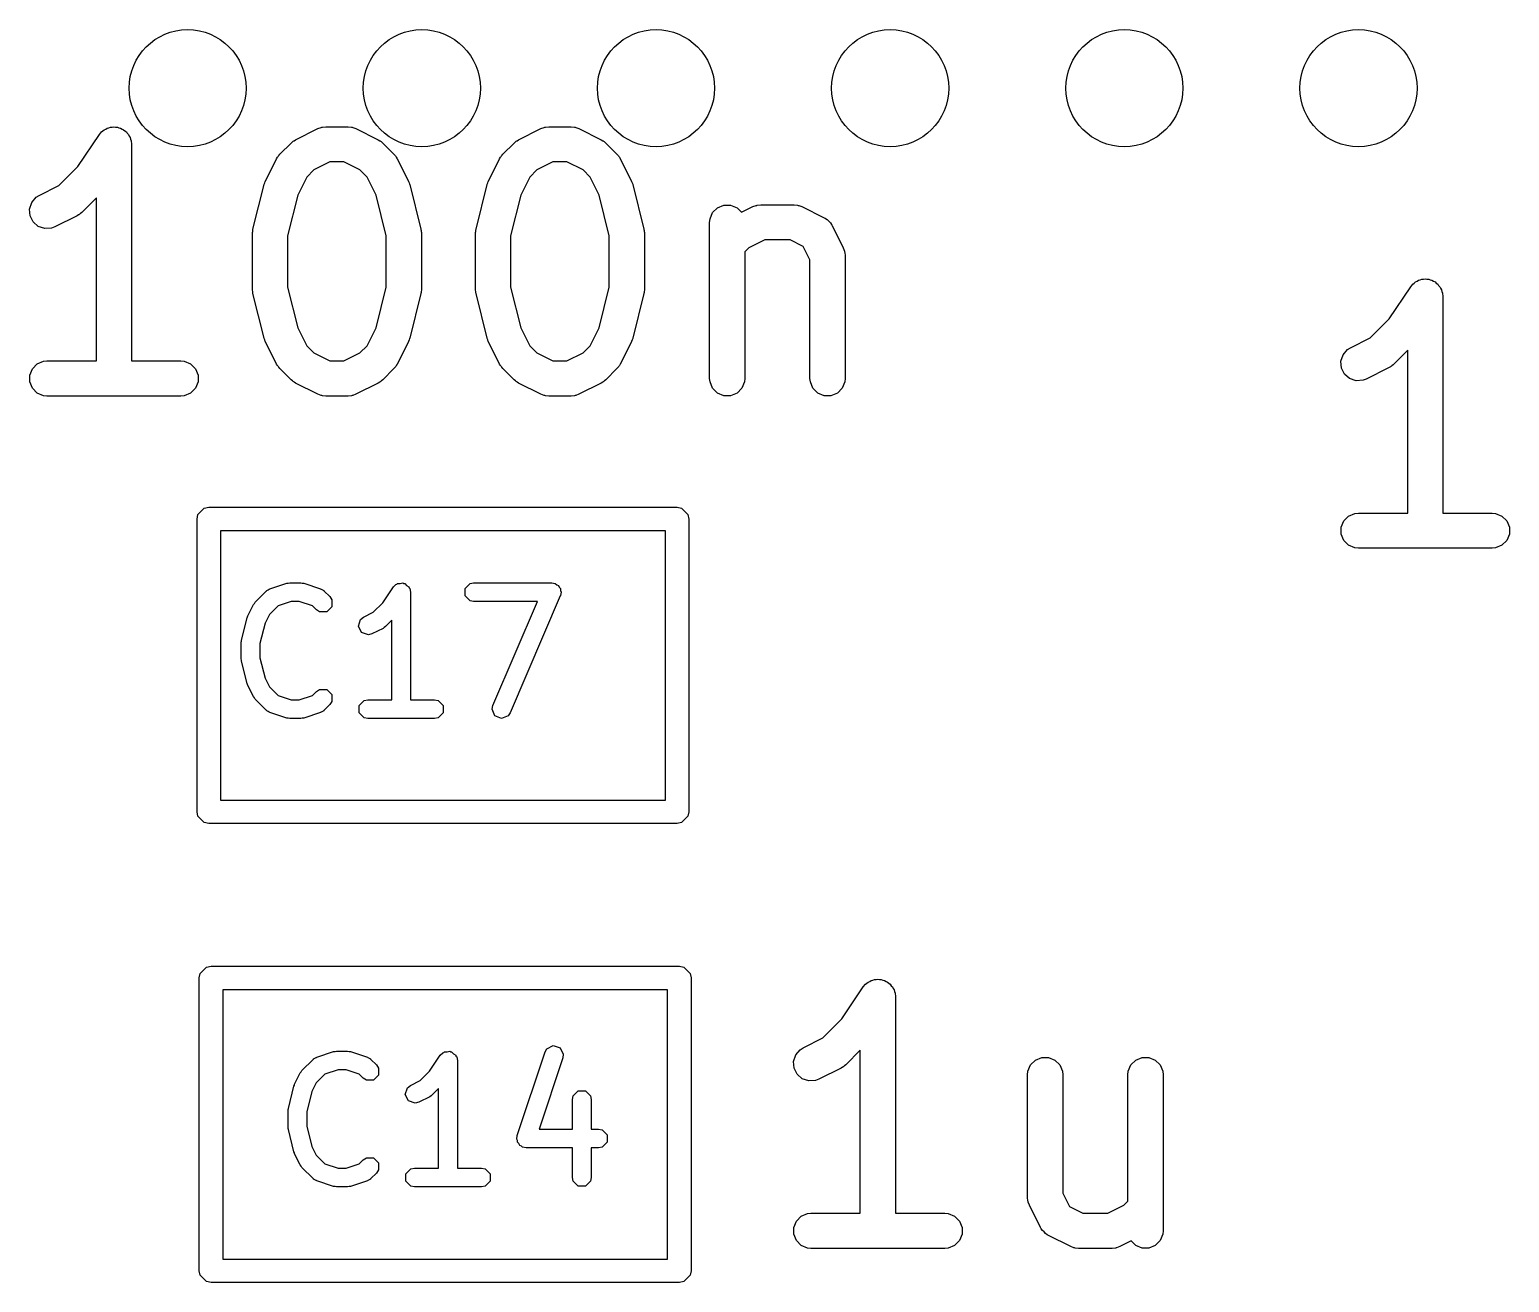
# Model space of a CAD drawing. Extents: x 0.58 to 7.69, y -5.21 to -0.56.
# Drawn here: x 3.9537 to 4.2025, y -1.6211 to -1.4104 of the extents above; entities that cross this region are included whole.
import ezdxf

# ---------------------------------------------------------------- set-up
doc = ezdxf.new("R2010")
doc.units = 0
doc.header["$MEASUREMENT"] = 0
doc.layers.add('BLACK', color=7, linetype='CONTINUOUS')

msp = doc.modelspace()

# ---------------------------------------------------------------- linework, layer by layer
at = {"layer": 'BLACK', "linetype": 'CONTINUOUS'}
for p, q in [((3.96188, -1.43346), (3.96547, -1.42808)), ((3.96547, -1.42807), (3.96583, -1.42763)), ((3.96547, -1.42808), (3.96547, -1.42807)), ((3.96547, -1.42808), (3.96547, -1.42808)), ((3.96547, -1.42808), (3.96547, -1.42808)), ((3.96583, -1.42763), (3.96608, -1.42747)), ((3.96608, -1.42747), (3.96628, -1.42726)), ((3.96628, -1.42726), (3.96655, -1.42715)), ((3.96655, -1.42715), (3.96679, -1.42699)), ((3.96679, -1.42699), (3.96708, -1.42693)), ((3.96708, -1.42693), (3.96735, -1.42682)), ((3.96735, -1.42682), (3.96764, -1.42682)), ((3.96764, -1.42682), (3.96792, -1.42676)), ((3.96792, -1.42676), (3.96821, -1.42682)), ((3.96821, -1.42682), (3.9685, -1.42682)), ((3.9685, -1.42682), (3.96877, -1.42693)), ((3.96877, -1.42693), (3.96905, -1.42699)), ((3.96905, -1.42699), (3.96929, -1.42715)), ((3.96929, -1.42715), (3.96956, -1.42726)), ((3.96956, -1.42726), (3.96977, -1.42747)), ((3.96977, -1.42747), (3.97001, -1.42763)), ((3.97001, -1.42763), (3.97017, -1.42787)), ((3.97017, -1.42787), (3.97038, -1.42808)), ((3.97038, -1.42808), (3.97049, -1.42834)), ((3.99847, -1.42895), (4.00222, -1.42708)), ((4.00222, -1.42708), (4.00276, -1.42687)), ((4.00276, -1.42687), (4.00287, -1.42686)), ((4.00287, -1.42686), (4.00297, -1.42682)), ((4.00297, -1.42682), (4.00354, -1.42676)), ((4.00354, -1.42676), (4.00729, -1.42676)), ((4.00729, -1.42676), (4.00787, -1.42682)), ((4.00787, -1.42682), (4.00797, -1.42686)), ((4.00797, -1.42686), (4.00807, -1.42687)), ((4.00807, -1.42687), (4.00861, -1.42708)), ((4.00861, -1.42708), (4.01236, -1.42895)), ((4.03597, -1.42895), (4.03972, -1.42708)), ((4.03972, -1.42708), (4.04026, -1.42687)), ((4.04026, -1.42687), (4.04036, -1.42686)), ((4.04036, -1.42686), (4.04046, -1.42682)), ((4.04046, -1.42682), (4.04104, -1.42676)), ((4.04104, -1.42676), (4.04479, -1.42676)), ((4.04479, -1.42676), (4.04536, -1.42682)), ((4.04536, -1.42682), (4.04546, -1.42686)), ((4.04546, -1.42686), (4.04557, -1.42687)), ((4.04557, -1.42687), (4.04611, -1.42708)), ((4.04611, -1.42708), (4.04986, -1.42895)), ((3.97049, -1.42834), (3.97065, -1.42858)), ((3.97065, -1.42858), (3.97071, -1.42887)), ((3.97071, -1.42887), (3.97082, -1.42914)), ((3.97082, -1.42914), (3.97087, -1.42971)), ((3.97087, -1.42971), (3.97088, -1.42971)), ((3.97088, -1.42971), (3.97088, -1.42972)), ((3.97088, -1.42972), (3.97088, -1.42972)), ((3.97088, -1.42972), (3.97088, -1.46613)), ((3.99583, -1.43138), (3.99771, -1.4295)), ((3.99771, -1.4295), (3.99793, -1.42932)), ((3.99793, -1.42932), (3.99798, -1.42926)), ((3.99798, -1.42926), (3.99807, -1.4292)), ((3.99807, -1.4292), (3.99815, -1.42914)), ((3.99815, -1.42914), (3.99823, -1.42911)), ((3.99823, -1.42911), (3.99847, -1.42895)), ((4.01236, -1.42895), (4.01261, -1.42911)), ((4.01261, -1.42911), (4.01268, -1.42914)), ((4.01268, -1.42914), (4.01276, -1.4292)), ((4.01276, -1.4292), (4.01285, -1.42926)), ((4.01285, -1.42926), (4.0129, -1.42932)), ((4.0129, -1.42932), (4.01313, -1.4295)), ((4.01313, -1.4295), (4.01501, -1.43138)), ((4.03333, -1.43138), (4.0352, -1.4295)), ((4.0352, -1.4295), (4.03543, -1.42932)), ((4.03543, -1.42932), (4.03548, -1.42926)), ((4.03548, -1.42926), (4.03557, -1.4292)), ((4.03557, -1.4292), (4.03565, -1.42914)), ((4.03565, -1.42914), (4.03572, -1.42911)), ((4.03572, -1.42911), (4.03597, -1.42895)), ((4.04986, -1.42895), (4.05011, -1.42911)), ((4.05011, -1.42911), (4.05018, -1.42914)), ((4.05018, -1.42914), (4.05026, -1.4292)), ((4.05026, -1.4292), (4.05035, -1.42926)), ((4.05035, -1.42926), (4.0504, -1.42932)), ((4.0504, -1.42932), (4.05063, -1.4295)), ((4.05063, -1.4295), (4.0525, -1.43138)), ((3.9934, -1.4359), (3.99528, -1.43215)), ((3.99528, -1.43215), (3.99543, -1.4319)), ((3.99543, -1.4319), (3.99546, -1.43183)), ((3.99546, -1.43183), (3.99553, -1.43175)), ((3.99553, -1.43175), (3.99559, -1.43166)), ((3.99559, -1.43166), (3.99565, -1.43161)), ((3.99565, -1.43161), (3.99583, -1.43138)), ((4.00424, -1.43267), (4.00154, -1.43402)), ((4.0066, -1.43267), (4.00424, -1.43267)), ((4.00929, -1.43402), (4.0066, -1.43267)), ((4.01501, -1.43138), (4.01519, -1.43161)), ((4.01519, -1.43161), (4.01525, -1.43166)), ((4.01525, -1.43166), (4.01531, -1.43175)), ((4.01531, -1.43175), (4.01537, -1.43183)), ((4.01537, -1.43183), (4.0154, -1.4319)), ((4.0154, -1.4319), (4.01556, -1.43215)), ((4.01556, -1.43215), (4.01743, -1.4359)), ((4.0309, -1.4359), (4.03277, -1.43215)), ((4.03277, -1.43215), (4.03293, -1.4319)), ((4.03293, -1.4319), (4.03296, -1.43183)), ((4.03296, -1.43183), (4.03303, -1.43175)), ((4.03303, -1.43175), (4.03308, -1.43166)), ((4.03308, -1.43166), (4.03314, -1.43161)), ((4.03314, -1.43161), (4.03333, -1.43138)), ((4.04174, -1.43267), (4.03904, -1.43402)), ((4.04409, -1.43267), (4.04174, -1.43267)), ((4.04679, -1.43402), (4.04409, -1.43267)), ((4.0525, -1.43138), (4.05269, -1.43161)), ((4.05269, -1.43161), (4.05275, -1.43166)), ((4.05275, -1.43166), (4.0528, -1.43175)), ((4.0528, -1.43175), (4.05287, -1.43183)), ((4.05287, -1.43183), (4.0529, -1.4319)), ((4.0529, -1.4319), (4.05305, -1.43215)), ((4.05305, -1.43215), (4.05493, -1.4359)), ((3.95867, -1.43666), (3.96188, -1.43346)), ((4.00035, -1.43522), (3.99883, -1.43825)), ((4.00154, -1.43402), (4.00035, -1.43522)), ((4.01049, -1.43522), (4.00929, -1.43402)), ((4.01201, -1.43825), (4.01049, -1.43522)), ((4.03784, -1.43522), (4.03633, -1.43825)), ((4.03904, -1.43402), (4.03784, -1.43522)), ((4.04799, -1.43522), (4.04679, -1.43402)), ((4.0495, -1.43825), (4.04799, -1.43522)), ((3.95535, -1.43832), (3.95867, -1.43666)), ((3.9913, -1.444), (3.99318, -1.4365)), ((3.99318, -1.4365), (3.99319, -1.43646)), ((3.99319, -1.43646), (3.9932, -1.43644)), ((3.9932, -1.43644), (3.99329, -1.4362)), ((3.99329, -1.4362), (3.99337, -1.43596)), ((3.99337, -1.43596), (3.99339, -1.43594)), ((3.99339, -1.43594), (3.9934, -1.4359)), ((4.01743, -1.4359), (4.01745, -1.43594)), ((4.01745, -1.43594), (4.01746, -1.43596)), ((4.01746, -1.43596), (4.01755, -1.4362)), ((4.01755, -1.4362), (4.01764, -1.43644)), ((4.01764, -1.43644), (4.01764, -1.43646)), ((4.01764, -1.43646), (4.01766, -1.4365)), ((4.01766, -1.4365), (4.01953, -1.444)), ((4.0288, -1.444), (4.03067, -1.4365)), ((4.03067, -1.4365), (4.03069, -1.43646)), ((4.03069, -1.43644), (4.03078, -1.4362)), ((4.03069, -1.43646), (4.03069, -1.43644)), ((4.03078, -1.4362), (4.03087, -1.43596)), ((4.03087, -1.43596), (4.03088, -1.43594)), ((4.03088, -1.43594), (4.0309, -1.4359)), ((4.05493, -1.4359), (4.05494, -1.43594)), ((4.05494, -1.43594), (4.05496, -1.43596)), ((4.05496, -1.43596), (4.05504, -1.4362)), ((4.05504, -1.4362), (4.05514, -1.43644)), ((4.05514, -1.43644), (4.05514, -1.43646)), ((4.05514, -1.43646), (4.05515, -1.4365)), ((4.05515, -1.4365), (4.05703, -1.444)), ((3.95374, -1.4406), (3.95411, -1.4395)), ((3.95411, -1.4395), (3.95486, -1.43863)), ((3.95486, -1.43863), (3.95535, -1.43832)), ((3.96497, -1.43872), (3.96251, -1.44118)), ((3.96497, -1.46613), (3.96497, -1.43872)), ((3.99883, -1.43825), (3.99712, -1.44508)), ((4.01371, -1.44508), (4.01201, -1.43825)), ((4.03633, -1.43825), (4.03462, -1.44508)), ((4.05121, -1.44508), (4.0495, -1.43825)), ((4.06858, -1.4412), (4.06939, -1.44039)), ((4.06939, -1.44039), (4.07046, -1.43994)), ((4.07046, -1.43994), (4.07161, -1.43994)), ((4.07161, -1.43994), (4.07268, -1.44039)), ((4.07268, -1.44039), (4.07344, -1.44115)), ((4.07344, -1.44115), (4.07534, -1.4402)), ((4.07534, -1.4402), (4.07588, -1.43999)), ((4.07588, -1.43999), (4.07599, -1.43999)), ((4.07599, -1.43999), (4.07608, -1.43994)), ((4.07608, -1.43994), (4.07666, -1.43989)), ((4.07666, -1.43989), (4.08228, -1.43989)), ((4.08228, -1.43989), (4.08286, -1.43994)), ((4.08286, -1.43994), (4.08296, -1.43999)), ((4.08296, -1.43999), (4.08306, -1.43999)), ((4.08306, -1.43999), (4.0836, -1.4402)), ((4.0836, -1.4402), (4.08735, -1.44207)), ((3.95383, -1.44175), (3.95374, -1.4406)), ((3.95434, -1.44278), (3.95383, -1.44175)), ((3.95521, -1.44353), (3.95434, -1.44278)), ((3.96174, -1.44173), (3.95799, -1.44361)), ((3.96199, -1.44158), (3.96174, -1.44173)), ((3.96206, -1.44155), (3.96199, -1.44158)), ((3.96215, -1.44148), (3.96206, -1.44155)), ((3.96223, -1.44142), (3.96215, -1.44148)), ((3.96229, -1.44136), (3.96223, -1.44142)), ((3.96251, -1.44118), (3.96229, -1.44136)), ((4.06808, -1.44284), (4.06814, -1.44226)), ((4.06808, -1.46909), (4.06808, -1.44284)), ((4.06814, -1.44226), (4.06858, -1.4412)), ((4.08735, -1.44207), (4.08745, -1.44213)), ((4.08745, -1.44213), (4.0875, -1.44215)), ((4.0875, -1.44215), (4.08755, -1.4422)), ((4.08755, -1.4422), (4.08784, -1.44238)), ((4.08784, -1.44238), (4.08809, -1.44266)), ((4.08809, -1.44266), (4.08837, -1.4429)), ((4.08837, -1.4429), (4.08855, -1.4432)), ((3.9563, -1.4439), (3.95521, -1.44353)), ((3.95745, -1.44381), (3.9563, -1.4439)), ((3.95799, -1.44361), (3.95745, -1.44381)), ((3.99122, -1.44457), (3.99125, -1.44436)), ((3.99123, -1.44461), (3.99122, -1.44457)), ((3.99122, -1.44472), (3.99123, -1.44461)), ((3.99122, -1.45409), (3.99122, -1.44472)), ((3.99125, -1.44436), (3.99127, -1.44414)), ((3.99127, -1.44414), (3.99129, -1.4441)), ((3.99129, -1.4441), (3.9913, -1.444)), ((3.99712, -1.44508), (3.99712, -1.45373)), ((4.01371, -1.45373), (4.01371, -1.44508)), ((4.01953, -1.444), (4.01955, -1.4441)), ((4.01955, -1.4441), (4.01956, -1.44414)), ((4.01956, -1.44414), (4.01958, -1.44436)), ((4.01958, -1.44436), (4.01962, -1.44457)), ((4.01962, -1.44457), (4.01961, -1.44461)), ((4.01961, -1.44461), (4.01962, -1.44472)), ((4.01962, -1.44472), (4.01962, -1.45409)), ((4.02871, -1.44472), (4.02872, -1.44461)), ((4.02871, -1.45409), (4.02871, -1.44472)), ((4.02872, -1.44457), (4.02875, -1.44436)), ((4.02872, -1.44461), (4.02872, -1.44457)), ((4.02875, -1.44436), (4.02877, -1.44414)), ((4.02877, -1.44414), (4.02879, -1.4441)), ((4.02879, -1.4441), (4.0288, -1.444)), ((4.03462, -1.44508), (4.03462, -1.45373)), ((4.05121, -1.45373), (4.05121, -1.44508)), ((4.05703, -1.444), (4.05704, -1.4441)), ((4.05704, -1.4441), (4.05706, -1.44414)), ((4.05706, -1.44414), (4.05708, -1.44436)), ((4.05708, -1.44436), (4.05711, -1.44457)), ((4.05711, -1.44457), (4.0571, -1.44461)), ((4.0571, -1.44461), (4.05711, -1.44472)), ((4.05711, -1.44472), (4.05711, -1.45409)), ((4.08855, -1.4432), (4.0886, -1.44325)), ((4.0886, -1.44325), (4.08861, -1.4433)), ((4.08861, -1.4433), (4.08867, -1.44339)), ((4.08867, -1.44339), (4.09055, -1.44714)), ((4.07466, -1.44714), (4.07399, -1.44781)), ((4.07399, -1.44781), (4.07399, -1.46909)), ((4.07736, -1.44579), (4.07466, -1.44714)), ((4.08159, -1.44579), (4.07736, -1.44579)), ((4.08383, -1.44692), (4.08159, -1.44579)), ((4.08495, -1.44916), (4.08383, -1.44692)), ((4.09055, -1.44714), (4.09076, -1.44768)), ((4.09076, -1.44768), (4.09076, -1.44779)), ((4.09076, -1.44779), (4.0908, -1.44789)), ((4.0908, -1.44789), (4.09086, -1.44846)), ((4.08495, -1.46909), (4.08495, -1.44916)), ((4.09086, -1.44846), (4.09086, -1.46909)), ((4.18655, -1.45306), (4.18675, -1.45285)), ((4.18675, -1.45285), (4.18702, -1.45274)), ((4.18702, -1.45274), (4.18726, -1.45258)), ((4.18726, -1.45258), (4.18755, -1.45252)), ((4.18755, -1.45252), (4.18782, -1.45241)), ((4.18782, -1.45241), (4.18811, -1.45241)), ((4.18811, -1.45241), (4.18839, -1.45236)), ((4.18839, -1.45236), (4.18868, -1.45241)), ((4.18868, -1.45241), (4.18897, -1.45241)), ((4.18897, -1.45241), (4.18924, -1.45252)), ((4.18924, -1.45252), (4.18952, -1.45258)), ((4.18952, -1.45258), (4.18977, -1.45274)), ((4.18977, -1.45274), (4.19004, -1.45285)), ((4.19004, -1.45285), (4.19024, -1.45306)), ((3.99123, -1.45419), (3.99122, -1.45409)), ((3.99122, -1.45423), (3.99123, -1.45419)), ((3.99125, -1.45445), (3.99122, -1.45423)), ((3.99127, -1.45467), (3.99125, -1.45445)), ((3.99129, -1.45471), (3.99127, -1.45467)), ((3.9913, -1.45481), (3.99129, -1.45471)), ((3.99318, -1.4623), (3.9913, -1.45481)), ((3.99712, -1.45373), (3.99883, -1.46056)), ((4.01201, -1.46056), (4.01371, -1.45373)), ((4.01953, -1.45481), (4.01766, -1.4623)), ((4.01955, -1.45471), (4.01953, -1.45481)), ((4.01956, -1.45467), (4.01955, -1.45471)), ((4.01958, -1.45445), (4.01956, -1.45467)), ((4.01962, -1.45423), (4.01958, -1.45445)), ((4.01962, -1.45409), (4.01961, -1.45419)), ((4.01961, -1.45419), (4.01962, -1.45423)), ((4.02872, -1.45419), (4.02871, -1.45409)), ((4.02872, -1.45423), (4.02872, -1.45419)), ((4.02875, -1.45445), (4.02872, -1.45423)), ((4.02877, -1.45467), (4.02875, -1.45445)), ((4.02879, -1.45471), (4.02877, -1.45467)), ((4.0288, -1.45481), (4.02879, -1.45471)), ((4.03067, -1.4623), (4.0288, -1.45481)), ((4.03462, -1.45373), (4.03633, -1.46056)), ((4.0495, -1.46056), (4.05121, -1.45373)), ((4.05703, -1.45481), (4.05515, -1.4623)), ((4.05704, -1.45471), (4.05703, -1.45481)), ((4.05706, -1.45467), (4.05704, -1.45471)), ((4.05708, -1.45445), (4.05706, -1.45467)), ((4.05711, -1.45423), (4.05708, -1.45445)), ((4.05711, -1.45409), (4.0571, -1.45419)), ((4.0571, -1.45419), (4.05711, -1.45423)), ((4.18235, -1.45905), (4.18594, -1.45367)), ((4.18594, -1.45367), (4.18631, -1.45322)), ((4.18594, -1.45367), (4.18594, -1.45367)), ((4.18594, -1.45367), (4.18594, -1.45367)), ((4.18594, -1.45367), (4.18594, -1.45367)), ((4.18631, -1.45322), (4.18655, -1.45306)), ((4.19024, -1.45306), (4.19048, -1.45322)), ((4.19048, -1.45322), (4.19064, -1.45346)), ((4.19064, -1.45346), (4.19085, -1.45367)), ((4.19085, -1.45367), (4.19096, -1.45393)), ((4.19096, -1.45393), (4.19112, -1.45417)), ((4.19112, -1.45417), (4.19118, -1.45446)), ((4.19118, -1.45446), (4.19129, -1.45473)), ((4.19129, -1.45473), (4.19135, -1.4553)), ((4.19135, -1.4553), (4.19135, -1.4553)), ((4.19135, -1.4553), (4.19135, -1.45531)), ((4.19135, -1.45531), (4.19135, -1.45531)), ((4.19135, -1.45531), (4.19135, -1.49173)), ((4.17915, -1.46225), (4.18235, -1.45905)), ((3.99319, -1.46235), (3.99318, -1.4623)), ((3.9932, -1.46237), (3.99319, -1.46235)), ((3.99329, -1.46261), (3.9932, -1.46237)), ((3.99337, -1.46285), (3.99329, -1.46261)), ((3.99339, -1.46287), (3.99337, -1.46285)), ((3.9934, -1.46291), (3.99339, -1.46287)), ((3.99528, -1.46666), (3.9934, -1.46291)), ((3.99883, -1.46056), (4.00035, -1.46359)), ((4.01049, -1.46359), (4.01201, -1.46056)), ((4.01743, -1.46291), (4.01556, -1.46666)), ((4.01745, -1.46287), (4.01743, -1.46291)), ((4.01746, -1.46285), (4.01745, -1.46287)), ((4.01755, -1.46261), (4.01746, -1.46285)), ((4.01764, -1.46237), (4.01755, -1.46261)), ((4.01766, -1.4623), (4.01764, -1.46235)), ((4.01764, -1.46235), (4.01764, -1.46237)), ((4.03069, -1.46235), (4.03067, -1.4623)), ((4.03069, -1.46237), (4.03069, -1.46235)), ((4.03078, -1.46261), (4.03069, -1.46237)), ((4.03087, -1.46285), (4.03078, -1.46261)), ((4.03088, -1.46287), (4.03087, -1.46285)), ((4.0309, -1.46291), (4.03088, -1.46287)), ((4.03277, -1.46666), (4.0309, -1.46291)), ((4.03633, -1.46056), (4.03784, -1.46359)), ((4.04799, -1.46359), (4.0495, -1.46056)), ((4.05493, -1.46291), (4.05305, -1.46666)), ((4.05494, -1.46287), (4.05493, -1.46291)), ((4.05496, -1.46285), (4.05494, -1.46287)), ((4.05504, -1.46261), (4.05496, -1.46285)), ((4.05514, -1.46237), (4.05504, -1.46261)), ((4.05515, -1.4623), (4.05514, -1.46235)), ((4.05514, -1.46235), (4.05514, -1.46237)), ((4.17583, -1.46392), (4.17915, -1.46225)), ((4.00035, -1.46359), (4.00154, -1.46479)), ((4.00154, -1.46479), (4.00424, -1.46613)), ((4.0066, -1.46613), (4.00929, -1.46479)), ((4.00929, -1.46479), (4.01049, -1.46359)), ((4.03784, -1.46359), (4.03904, -1.46479)), ((4.03904, -1.46479), (4.04174, -1.46613)), ((4.04409, -1.46613), (4.04679, -1.46479)), ((4.04679, -1.46479), (4.04799, -1.46359)), ((4.17422, -1.46619), (4.17458, -1.46509)), ((4.17458, -1.46509), (4.17534, -1.46422)), ((4.17534, -1.46422), (4.17583, -1.46392)), ((4.18544, -1.46431), (4.18298, -1.46677)), ((4.18544, -1.49173), (4.18544, -1.46431)), ((3.95378, -1.46851), (3.95422, -1.46745)), ((3.95422, -1.46745), (3.95503, -1.46663)), ((3.95503, -1.46663), (3.9561, -1.46619)), ((3.9561, -1.46619), (3.95667, -1.46613)), ((3.95667, -1.46613), (3.96497, -1.46613)), ((3.97088, -1.46613), (3.97917, -1.46613)), ((3.97917, -1.46613), (3.97975, -1.46619)), ((3.97975, -1.46619), (3.98081, -1.46663)), ((3.98081, -1.46663), (3.98163, -1.46745)), ((3.98163, -1.46745), (3.98207, -1.46851)), ((3.99543, -1.46691), (3.99528, -1.46666)), ((3.99546, -1.46698), (3.99543, -1.46691)), ((3.99553, -1.46706), (3.99546, -1.46698)), ((3.99559, -1.46715), (3.99553, -1.46706)), ((3.99565, -1.4672), (3.99559, -1.46715)), ((3.99583, -1.46743), (3.99565, -1.4672)), ((3.99771, -1.4693), (3.99583, -1.46743)), ((4.00424, -1.46613), (4.0066, -1.46613)), ((4.01501, -1.46743), (4.01313, -1.4693)), ((4.01519, -1.4672), (4.01501, -1.46743)), ((4.01525, -1.46715), (4.01519, -1.4672)), ((4.01531, -1.46706), (4.01525, -1.46715)), ((4.01537, -1.46698), (4.01531, -1.46706)), ((4.0154, -1.46691), (4.01537, -1.46698)), ((4.01556, -1.46666), (4.0154, -1.46691)), ((4.03293, -1.46691), (4.03277, -1.46666)), ((4.03296, -1.46698), (4.03293, -1.46691)), ((4.03303, -1.46706), (4.03296, -1.46698)), ((4.03308, -1.46715), (4.03303, -1.46706)), ((4.03314, -1.4672), (4.03308, -1.46715)), ((4.03333, -1.46743), (4.03314, -1.4672)), ((4.0352, -1.4693), (4.03333, -1.46743)), ((4.04174, -1.46613), (4.04409, -1.46613)), ((4.0525, -1.46743), (4.05063, -1.4693)), ((4.05269, -1.4672), (4.0525, -1.46743)), ((4.05275, -1.46715), (4.05269, -1.4672)), ((4.0528, -1.46706), (4.05275, -1.46715)), ((4.05287, -1.46698), (4.0528, -1.46706)), ((4.0529, -1.46691), (4.05287, -1.46698)), ((4.05305, -1.46666), (4.0529, -1.46691)), ((4.1743, -1.46734), (4.17422, -1.46619)), ((4.17481, -1.46837), (4.1743, -1.46734)), ((4.18222, -1.46732), (4.17847, -1.4692)), ((4.18246, -1.46717), (4.18222, -1.46732)), ((4.18254, -1.46714), (4.18246, -1.46717)), ((4.18262, -1.46707), (4.18254, -1.46714)), ((4.18271, -1.46701), (4.18262, -1.46707)), ((4.18276, -1.46696), (4.18271, -1.46701)), ((4.18298, -1.46677), (4.18276, -1.46696)), ((3.95378, -1.46966), (3.95378, -1.46851)), ((3.95422, -1.47073), (3.95378, -1.46966)), ((3.98207, -1.46966), (3.98163, -1.47073)), ((3.98207, -1.46851), (3.98207, -1.46966)), ((3.99793, -1.46949), (3.99771, -1.4693)), ((3.99798, -1.46955), (3.99793, -1.46949)), ((3.99807, -1.4696), (3.99798, -1.46955)), ((3.99815, -1.46967), (3.99807, -1.4696)), ((3.99823, -1.4697), (3.99815, -1.46967)), ((3.99847, -1.46985), (3.99823, -1.4697)), ((4.00222, -1.47173), (3.99847, -1.46985)), ((4.01236, -1.46985), (4.00861, -1.47173)), ((4.01261, -1.4697), (4.01236, -1.46985)), ((4.01268, -1.46967), (4.01261, -1.4697)), ((4.01276, -1.4696), (4.01268, -1.46967)), ((4.01285, -1.46955), (4.01276, -1.4696)), ((4.0129, -1.46949), (4.01285, -1.46955)), ((4.01313, -1.4693), (4.0129, -1.46949)), ((4.03543, -1.46949), (4.0352, -1.4693)), ((4.03548, -1.46955), (4.03543, -1.46949)), ((4.03557, -1.4696), (4.03548, -1.46955)), ((4.03565, -1.46967), (4.03557, -1.4696)), ((4.03572, -1.4697), (4.03565, -1.46967)), ((4.03597, -1.46985), (4.03572, -1.4697)), ((4.03972, -1.47173), (4.03597, -1.46985)), ((4.04986, -1.46985), (4.04611, -1.47173)), ((4.05011, -1.4697), (4.04986, -1.46985)), ((4.05018, -1.46967), (4.05011, -1.4697)), ((4.05026, -1.4696), (4.05018, -1.46967)), ((4.05035, -1.46955), (4.05026, -1.4696)), ((4.0504, -1.46949), (4.05035, -1.46955)), ((4.05063, -1.4693), (4.0504, -1.46949)), ((4.06814, -1.46966), (4.06808, -1.46909)), ((4.06858, -1.47073), (4.06814, -1.46966)), ((4.07393, -1.46966), (4.07349, -1.47073)), ((4.07399, -1.46909), (4.07393, -1.46966)), ((4.08501, -1.46966), (4.08495, -1.46909)), ((4.08545, -1.47073), (4.08501, -1.46966)), ((4.0908, -1.46966), (4.09036, -1.47073)), ((4.09086, -1.46909), (4.0908, -1.46966)), ((4.17568, -1.46912), (4.17481, -1.46837)), ((4.17678, -1.46949), (4.17568, -1.46912)), ((4.17793, -1.4694), (4.17678, -1.46949)), ((4.17847, -1.4692), (4.17793, -1.4694)), ((3.95503, -1.47154), (3.95422, -1.47073)), ((3.9561, -1.47198), (3.95503, -1.47154)), ((3.95667, -1.47204), (3.9561, -1.47198)), ((3.97917, -1.47204), (3.95667, -1.47204)), ((3.97975, -1.47198), (3.97917, -1.47204)), ((3.98081, -1.47154), (3.97975, -1.47198)), ((3.98163, -1.47073), (3.98081, -1.47154)), ((4.00276, -1.47194), (4.00222, -1.47173)), ((4.00287, -1.47194), (4.00276, -1.47194)), ((4.00297, -1.47198), (4.00287, -1.47194)), ((4.00354, -1.47204), (4.00297, -1.47198)), ((4.00729, -1.47204), (4.00354, -1.47204)), ((4.00787, -1.47198), (4.00729, -1.47204)), ((4.00797, -1.47194), (4.00787, -1.47198)), ((4.00807, -1.47194), (4.00797, -1.47194)), ((4.00861, -1.47173), (4.00807, -1.47194)), ((4.04026, -1.47194), (4.03972, -1.47173)), ((4.04036, -1.47194), (4.04026, -1.47194)), ((4.04046, -1.47198), (4.04036, -1.47194)), ((4.04104, -1.47204), (4.04046, -1.47198)), ((4.04479, -1.47204), (4.04104, -1.47204)), ((4.04536, -1.47198), (4.04479, -1.47204)), ((4.04546, -1.47194), (4.04536, -1.47198)), ((4.04557, -1.47194), (4.04546, -1.47194)), ((4.04611, -1.47173), (4.04557, -1.47194)), ((4.06939, -1.47154), (4.06858, -1.47073)), ((4.07046, -1.47198), (4.06939, -1.47154)), ((4.07161, -1.47198), (4.07046, -1.47198)), ((4.07268, -1.47154), (4.07161, -1.47198)), ((4.07349, -1.47073), (4.07268, -1.47154)), ((4.08627, -1.47154), (4.08545, -1.47073)), ((4.08733, -1.47198), (4.08627, -1.47154)), ((4.08848, -1.47198), (4.08733, -1.47198)), ((4.08955, -1.47154), (4.08848, -1.47198)), ((4.09036, -1.47073), (4.08955, -1.47154)), ((3.98189, -1.49272), (3.98204, -1.49196)), ((3.98189, -1.54193), (3.98189, -1.49272)), ((3.98204, -1.49196), (3.9831, -1.4909)), ((3.9831, -1.4909), (3.98386, -1.49075)), ((3.98386, -1.49075), (4.0626, -1.49075)), ((4.0626, -1.49075), (4.06335, -1.4909)), ((4.06335, -1.4909), (4.06442, -1.49196)), ((4.06442, -1.49196), (4.06457, -1.49272)), ((4.06457, -1.49272), (4.06457, -1.54193)), ((4.17469, -1.49304), (4.17551, -1.49222)), ((4.17551, -1.49222), (4.17657, -1.49178)), ((4.17657, -1.49178), (4.17715, -1.49173)), ((4.17715, -1.49173), (4.18544, -1.49173)), ((4.19135, -1.49173), (4.19964, -1.49173)), ((4.19964, -1.49173), (4.20022, -1.49178)), ((4.20022, -1.49178), (4.20128, -1.49222)), ((4.20128, -1.49222), (4.2021, -1.49304)), ((3.98583, -1.49469), (3.98583, -1.53996)), ((4.06063, -1.49469), (3.98583, -1.49469)), ((4.06063, -1.53996), (4.06063, -1.49469)), ((4.17425, -1.4941), (4.17469, -1.49304)), ((4.17425, -1.49525), (4.17425, -1.4941)), ((4.17469, -1.49632), (4.17425, -1.49525)), ((4.2021, -1.49304), (4.20254, -1.4941)), ((4.20254, -1.49525), (4.2021, -1.49632)), ((4.20254, -1.4941), (4.20254, -1.49525)), ((4.17551, -1.49713), (4.17469, -1.49632)), ((4.17657, -1.49757), (4.17551, -1.49713)), ((4.17715, -1.49763), (4.17657, -1.49757)), ((4.19964, -1.49763), (4.17715, -1.49763)), ((4.20022, -1.49757), (4.19964, -1.49763)), ((4.20128, -1.49713), (4.20022, -1.49757)), ((4.2021, -1.49632), (4.20128, -1.49713)), ((3.99167, -1.5067), (3.99354, -1.50483)), ((3.99354, -1.50483), (3.99361, -1.50479)), ((3.99361, -1.50479), (3.99363, -1.50475)), ((3.99363, -1.50475), (3.99384, -1.50463)), ((3.99384, -1.50463), (3.99405, -1.50449)), ((3.99405, -1.50449), (3.99409, -1.50449)), ((3.99409, -1.50449), (3.99416, -1.50445)), ((3.99416, -1.50445), (3.99697, -1.50351)), ((3.99697, -1.50351), (3.99722, -1.50348)), ((3.99722, -1.50348), (3.99747, -1.50343)), ((3.99747, -1.50343), (3.99934, -1.50343)), ((3.99934, -1.50343), (3.99959, -1.50348)), ((3.99959, -1.50348), (3.99984, -1.50351)), ((3.99984, -1.50351), (4.00265, -1.50445)), ((4.00265, -1.50445), (4.00272, -1.50449)), ((4.00272, -1.50449), (4.00276, -1.50449)), ((4.00276, -1.50449), (4.00297, -1.50463)), ((4.00297, -1.50463), (4.00319, -1.50475)), ((4.00319, -1.50475), (4.0032, -1.50479)), ((4.0032, -1.50479), (4.00327, -1.50483)), ((4.00327, -1.50483), (4.00421, -1.50577)), ((4.01312, -1.50681), (4.01491, -1.50413)), ((4.01491, -1.50413), (4.01534, -1.5037)), ((4.01534, -1.5037), (4.0155, -1.50367)), ((4.0155, -1.50367), (4.01561, -1.50355)), ((4.01561, -1.50355), (4.01607, -1.50355)), ((4.01607, -1.50355), (4.01652, -1.50346)), ((4.01652, -1.50346), (4.01666, -1.50355)), ((4.01666, -1.50355), (4.01682, -1.50355)), ((4.01682, -1.50355), (4.01714, -1.50388)), ((4.01714, -1.50388), (4.01753, -1.50413)), ((4.01753, -1.50413), (4.01756, -1.50429)), ((4.01756, -1.50429), (4.01767, -1.5044)), ((4.01767, -1.5044), (4.01779, -1.50501)), ((4.01779, -1.50501), (4.01779, -1.52312)), ((4.02695, -1.5044), (4.0278, -1.50355)), ((4.02695, -1.50561), (4.02695, -1.5044)), ((4.0278, -1.50355), (4.0284, -1.50343)), ((4.0284, -1.50343), (4.04153, -1.50343)), ((4.04153, -1.50343), (4.04154, -1.50343)), ((4.04154, -1.50343), (4.04155, -1.50343)), ((4.04155, -1.50343), (4.04156, -1.50344)), ((4.04156, -1.50344), (4.04213, -1.50355)), ((4.04213, -1.50355), (4.04236, -1.50378)), ((4.04236, -1.50378), (4.04265, -1.50391)), ((4.04265, -1.50391), (4.04277, -1.50419)), ((4.04277, -1.50419), (4.04298, -1.5044)), ((4.04298, -1.5044), (4.04298, -1.50473)), ((4.04298, -1.50473), (4.0431, -1.50503)), ((4.0431, -1.50503), (4.04298, -1.50559)), ((3.99044, -1.50899), (3.99137, -1.50711)), ((3.99137, -1.50711), (3.99153, -1.50691)), ((3.99153, -1.50691), (3.99167, -1.5067)), ((3.99551, -1.50732), (3.99408, -1.50875)), ((3.99772, -1.50658), (3.99551, -1.50732)), ((3.99909, -1.50658), (3.99772, -1.50658)), ((4.00131, -1.50732), (3.99909, -1.50658)), ((4.00198, -1.50799), (4.00131, -1.50732)), ((4.00455, -1.50748), (4.0037, -1.50834)), ((4.00421, -1.50577), (4.00455, -1.50628)), ((4.00455, -1.50628), (4.00455, -1.50748)), ((4.01153, -1.5084), (4.01312, -1.50681)), ((4.0278, -1.50646), (4.02695, -1.50561)), ((4.0284, -1.50658), (4.0278, -1.50646)), ((4.03914, -1.50658), (4.0284, -1.50658)), ((4.03164, -1.52407), (4.03914, -1.50658)), ((4.04297, -1.50563), (4.03454, -1.52531)), ((4.04298, -1.50561), (4.04297, -1.50563)), ((4.04298, -1.50559), (4.04298, -1.50561)), ((4.04298, -1.50561), (4.04298, -1.50561)), ((3.98938, -1.51306), (3.99032, -1.50931)), ((3.99032, -1.50931), (3.99039, -1.50915)), ((3.99039, -1.50915), (3.99044, -1.50899)), ((3.99408, -1.50875), (3.99333, -1.51024)), ((4.00249, -1.50834), (4.00198, -1.50799)), ((4.0037, -1.50834), (4.00249, -1.50834)), ((4.00902, -1.51074), (4.0094, -1.5096)), ((4.0094, -1.5096), (4.00989, -1.50922)), ((4.00989, -1.50922), (4.01153, -1.5084)), ((4.01464, -1.50975), (4.01358, -1.51081)), ((4.01464, -1.52312), (4.01464, -1.50975)), ((3.99333, -1.51024), (3.99248, -1.51364)), ((4.00956, -1.51182), (4.00902, -1.51074)), ((4.0107, -1.5122), (4.00956, -1.51182)), ((4.0113, -1.51204), (4.0107, -1.5122)), ((4.01317, -1.5111), (4.0113, -1.51204)), ((4.01337, -1.51095), (4.01317, -1.5111)), ((4.01358, -1.51081), (4.01337, -1.51095)), ((3.98933, -1.51344), (3.98937, -1.51325)), ((3.98933, -1.51625), (3.98933, -1.51344)), ((3.98937, -1.51325), (3.98938, -1.51306)), ((3.99248, -1.51364), (3.99248, -1.51606)), ((3.98937, -1.51644), (3.98933, -1.51625)), ((3.98938, -1.51664), (3.98937, -1.51644)), ((3.99032, -1.52039), (3.98938, -1.51664)), ((3.99248, -1.51606), (3.99333, -1.51945)), ((3.99333, -1.51945), (3.99408, -1.52095)), ((3.99039, -1.52054), (3.99032, -1.52039)), ((3.99044, -1.52071), (3.99039, -1.52054)), ((3.99137, -1.52258), (3.99044, -1.52071)), ((3.99153, -1.52278), (3.99137, -1.52258)), ((3.99408, -1.52095), (3.99551, -1.52238)), ((3.99551, -1.52238), (3.99772, -1.52312)), ((3.99909, -1.52312), (4.00131, -1.52238)), ((4.00131, -1.52238), (4.00198, -1.5217)), ((4.00198, -1.5217), (4.00249, -1.52136)), ((4.00249, -1.52136), (4.0037, -1.52136)), ((4.0037, -1.52136), (4.00455, -1.52221)), ((4.00455, -1.52221), (4.00455, -1.52342)), ((3.99167, -1.52299), (3.99153, -1.52278)), ((3.99354, -1.52487), (3.99167, -1.52299)), ((3.99361, -1.52491), (3.99354, -1.52487)), ((3.99363, -1.52494), (3.99361, -1.52491)), ((3.99384, -1.52507), (3.99363, -1.52494)), ((3.99405, -1.52521), (3.99384, -1.52507)), ((3.99772, -1.52312), (3.99909, -1.52312)), ((4.00297, -1.52507), (4.00276, -1.52521)), ((4.00319, -1.52494), (4.00297, -1.52507)), ((4.0032, -1.52491), (4.00319, -1.52494)), ((4.00327, -1.52487), (4.0032, -1.52491)), ((4.00421, -1.52393), (4.00327, -1.52487)), ((4.00455, -1.52342), (4.00421, -1.52393)), ((4.00914, -1.52409), (4.00999, -1.52324)), ((4.00914, -1.52529), (4.00914, -1.52409)), ((4.00999, -1.52324), (4.01059, -1.52312)), ((4.01059, -1.52312), (4.01464, -1.52312)), ((4.01779, -1.52312), (4.02184, -1.52312)), ((4.02184, -1.52312), (4.02244, -1.52324)), ((4.02244, -1.52324), (4.0233, -1.52409)), ((4.0233, -1.52409), (4.0233, -1.52529)), ((4.03151, -1.52467), (4.03164, -1.52407)), ((4.03196, -1.52579), (4.03151, -1.52467)), ((3.99409, -1.52521), (3.99405, -1.52521)), ((3.99416, -1.52525), (3.99409, -1.52521)), ((3.99697, -1.52618), (3.99416, -1.52525)), ((3.99722, -1.52622), (3.99697, -1.52618)), ((3.99747, -1.52627), (3.99722, -1.52622)), ((3.99934, -1.52627), (3.99747, -1.52627)), ((3.99959, -1.52622), (3.99934, -1.52627)), ((3.99984, -1.52618), (3.99959, -1.52622)), ((4.00265, -1.52525), (3.99984, -1.52618)), ((4.00272, -1.52521), (4.00265, -1.52525)), ((4.00276, -1.52521), (4.00272, -1.52521)), ((4.00999, -1.52615), (4.00914, -1.52529)), ((4.01059, -1.52627), (4.00999, -1.52615)), ((4.02184, -1.52627), (4.01059, -1.52627)), ((4.02244, -1.52615), (4.02184, -1.52627)), ((4.0233, -1.52529), (4.02244, -1.52615)), ((4.03307, -1.52627), (4.03196, -1.52579)), ((4.03419, -1.52582), (4.03307, -1.52627)), ((4.03454, -1.52531), (4.03419, -1.52582)), ((3.98583, -1.53996), (4.06063, -1.53996)), ((3.98204, -1.54268), (3.98189, -1.54193)), ((4.06457, -1.54193), (4.06442, -1.54268)), ((3.9831, -1.54375), (3.98204, -1.54268)), ((3.98386, -1.5439), (3.9831, -1.54375)), ((4.0626, -1.5439), (3.98386, -1.5439)), ((4.06335, -1.54375), (4.0626, -1.5439)), ((4.06442, -1.54268), (4.06335, -1.54375)), ((3.98228, -1.56988), (3.98243, -1.56913)), ((3.98228, -1.61909), (3.98228, -1.56988)), ((3.98243, -1.56913), (3.9835, -1.56806)), ((3.9835, -1.56806), (3.98425, -1.56791)), ((3.98425, -1.56791), (4.06299, -1.56791)), ((4.06299, -1.56791), (4.06375, -1.56806)), ((4.06375, -1.56806), (4.06481, -1.56913)), ((4.06481, -1.56913), (4.06496, -1.56988)), ((4.06496, -1.56988), (4.06496, -1.61909)), ((3.98622, -1.57185), (3.98622, -1.61713)), ((4.06102, -1.57185), (3.98622, -1.57185)), ((4.06102, -1.61713), (4.06102, -1.57185)), ((4.09032, -1.57677), (4.09391, -1.57139)), ((4.09391, -1.57138), (4.09427, -1.57094)), ((4.09391, -1.57139), (4.09391, -1.57138)), ((4.09391, -1.57138), (4.09391, -1.57138)), ((4.09391, -1.57138), (4.09391, -1.57138)), ((4.09427, -1.57094), (4.09452, -1.57078)), ((4.09452, -1.57078), (4.09472, -1.57057)), ((4.09472, -1.57057), (4.09499, -1.57046)), ((4.09499, -1.57046), (4.09523, -1.5703)), ((4.09523, -1.5703), (4.09552, -1.57024)), ((4.09552, -1.57024), (4.09579, -1.57013)), ((4.09579, -1.57013), (4.09608, -1.57013)), ((4.09608, -1.57013), (4.09636, -1.57007)), ((4.09636, -1.57007), (4.09665, -1.57013)), ((4.09665, -1.57013), (4.09694, -1.57013)), ((4.09694, -1.57013), (4.09721, -1.57024)), ((4.09721, -1.57024), (4.09749, -1.5703)), ((4.09749, -1.5703), (4.09773, -1.57046)), ((4.09773, -1.57046), (4.098, -1.57057)), ((4.098, -1.57057), (4.09821, -1.57077)), ((4.09821, -1.57077), (4.09845, -1.57093)), ((4.09845, -1.57093), (4.09861, -1.57118)), ((4.09861, -1.57118), (4.09882, -1.57138)), ((4.09882, -1.57138), (4.09893, -1.57165)), ((4.09893, -1.57165), (4.09909, -1.57189)), ((4.09909, -1.57189), (4.09915, -1.57218)), ((4.09915, -1.57218), (4.09926, -1.57245)), ((4.09926, -1.57245), (4.09932, -1.57302)), ((4.09932, -1.57302), (4.09932, -1.57302)), ((4.09932, -1.57302), (4.09932, -1.57302)), ((4.09932, -1.57302), (4.09932, -1.57302)), ((4.09932, -1.57302), (4.09932, -1.60944)), ((4.08711, -1.57997), (4.09032, -1.57677)), ((4.00203, -1.58319), (4.00485, -1.58225)), ((4.00485, -1.58225), (4.0051, -1.58222)), ((4.0051, -1.58222), (4.00534, -1.58217)), ((4.00534, -1.58217), (4.00722, -1.58217)), ((4.00722, -1.58217), (4.00747, -1.58222)), ((4.00747, -1.58222), (4.00772, -1.58225)), ((4.00772, -1.58225), (4.01053, -1.58319)), ((4.02337, -1.58241), (4.02349, -1.58229)), ((4.02349, -1.58229), (4.02395, -1.58229)), ((4.02395, -1.58229), (4.0244, -1.5822)), ((4.0244, -1.5822), (4.02453, -1.58229)), ((4.02453, -1.58229), (4.02469, -1.58229)), ((4.02469, -1.58229), (4.02502, -1.58262)), ((4.03572, -1.59637), (4.04041, -1.58231)), ((4.04041, -1.58231), (4.04071, -1.58178)), ((4.04071, -1.58178), (4.04179, -1.58124)), ((4.04179, -1.58124), (4.04293, -1.58162)), ((4.04293, -1.58162), (4.04347, -1.5827)), ((4.08255, -1.58281), (4.0833, -1.58194)), ((4.0833, -1.58194), (4.08379, -1.58163)), ((4.08379, -1.58163), (4.08711, -1.57997)), ((4.09341, -1.58203), (4.09095, -1.58449)), ((4.09341, -1.60944), (4.09341, -1.58203)), ((3.99954, -1.58544), (4.00142, -1.58357)), ((4.00142, -1.58357), (4.00148, -1.58353)), ((4.00148, -1.58353), (4.0015, -1.58349)), ((4.0015, -1.58349), (4.00172, -1.58337)), ((4.00172, -1.58337), (4.00193, -1.58323)), ((4.00193, -1.58323), (4.00196, -1.58323)), ((4.00196, -1.58323), (4.00203, -1.58319)), ((4.01053, -1.58319), (4.0106, -1.58323)), ((4.0106, -1.58323), (4.01063, -1.58323)), ((4.01063, -1.58323), (4.01084, -1.58337)), ((4.01084, -1.58337), (4.01106, -1.58349)), ((4.01106, -1.58349), (4.01108, -1.58353)), ((4.01108, -1.58353), (4.01114, -1.58357)), ((4.01114, -1.58357), (4.01208, -1.58451)), ((4.01208, -1.58451), (4.01242, -1.58502)), ((4.02099, -1.58555), (4.02278, -1.58287)), ((4.02278, -1.58287), (4.02321, -1.58244)), ((4.02321, -1.58244), (4.02337, -1.58241)), ((4.02502, -1.58262), (4.0254, -1.58287)), ((4.0254, -1.58287), (4.02543, -1.58303)), ((4.02543, -1.58303), (4.02555, -1.58314)), ((4.02555, -1.58314), (4.02567, -1.58375)), ((4.02567, -1.58375), (4.02567, -1.60186)), ((4.04339, -1.58331), (4.0394, -1.59529)), ((4.04347, -1.5827), (4.04339, -1.58331)), ((4.08218, -1.5839), (4.08255, -1.58281)), ((4.08227, -1.58505), (4.08218, -1.5839)), ((4.09059, -1.58479), (4.0905, -1.58485)), ((4.09067, -1.58473), (4.09059, -1.58479)), ((4.09073, -1.58467), (4.09067, -1.58473)), ((4.09095, -1.58449), (4.09073, -1.58467)), ((4.12159, -1.58557), (4.12203, -1.58451)), ((4.12203, -1.58451), (4.12284, -1.58369)), ((4.12284, -1.58369), (4.12391, -1.58325)), ((4.12391, -1.58325), (4.12506, -1.58325)), ((4.12506, -1.58325), (4.12612, -1.58369)), ((4.12612, -1.58369), (4.12694, -1.58451)), ((4.12694, -1.58451), (4.12738, -1.58557)), ((4.13846, -1.58557), (4.1389, -1.58451)), ((4.1389, -1.58451), (4.13972, -1.58369)), ((4.13972, -1.58369), (4.14078, -1.58325)), ((4.14078, -1.58325), (4.14193, -1.58325)), ((4.14193, -1.58325), (4.143, -1.58369)), ((4.143, -1.58369), (4.14381, -1.58451)), ((4.14381, -1.58451), (4.14425, -1.58557)), ((3.99831, -1.58773), (3.99925, -1.58585)), ((3.99925, -1.58585), (3.9994, -1.58565)), ((3.9994, -1.58565), (3.99954, -1.58544)), ((4.00338, -1.58606), (4.00195, -1.58749)), ((4.0056, -1.58532), (4.00338, -1.58606)), ((4.00696, -1.58532), (4.0056, -1.58532)), ((4.00918, -1.58606), (4.00696, -1.58532)), ((4.00985, -1.58673), (4.00918, -1.58606)), ((4.01036, -1.58708), (4.00985, -1.58673)), ((4.01157, -1.58708), (4.01036, -1.58708)), ((4.01242, -1.58622), (4.01157, -1.58708)), ((4.01242, -1.58502), (4.01242, -1.58622)), ((4.01776, -1.58796), (4.01941, -1.58714)), ((4.01941, -1.58714), (4.02099, -1.58555)), ((4.08278, -1.58608), (4.08227, -1.58505)), ((4.08365, -1.58684), (4.08278, -1.58608)), ((4.08475, -1.5872), (4.08365, -1.58684)), ((4.08589, -1.58712), (4.08475, -1.5872)), ((4.08643, -1.58691), (4.08589, -1.58712)), ((4.09018, -1.58504), (4.08643, -1.58691)), ((4.09043, -1.58488), (4.09018, -1.58504)), ((4.0905, -1.58485), (4.09043, -1.58488)), ((4.12153, -1.58615), (4.12159, -1.58557)), ((4.12153, -1.60677), (4.12153, -1.58615)), ((4.12738, -1.58557), (4.12744, -1.58615)), ((4.12744, -1.58615), (4.12744, -1.60607)), ((4.1384, -1.58615), (4.13846, -1.58557)), ((4.1384, -1.60742), (4.1384, -1.58615)), ((4.14425, -1.58557), (4.14431, -1.58615)), ((4.14431, -1.58615), (4.14431, -1.61239)), ((3.99725, -1.5918), (3.99819, -1.58805)), ((3.99819, -1.58805), (3.99826, -1.5879)), ((3.99826, -1.5879), (3.99831, -1.58773)), ((4.0012, -1.58898), (4.00036, -1.59238)), ((4.00195, -1.58749), (4.0012, -1.58898)), ((4.0169, -1.58948), (4.01728, -1.58834)), ((4.01743, -1.59056), (4.0169, -1.58948)), ((4.01728, -1.58834), (4.01776, -1.58796)), ((4.02124, -1.58969), (4.02105, -1.58984)), ((4.02145, -1.58955), (4.02124, -1.58969)), ((4.02252, -1.58849), (4.02145, -1.58955)), ((4.02252, -1.60186), (4.02252, -1.58849)), ((4.04501, -1.59031), (4.04513, -1.58971)), ((4.04513, -1.58971), (4.04599, -1.58885)), ((4.04599, -1.58885), (4.04719, -1.58885)), ((4.04719, -1.58885), (4.04804, -1.58971)), ((4.04804, -1.58971), (4.04816, -1.59031)), ((3.99721, -1.59218), (3.99724, -1.59199)), ((3.99721, -1.59499), (3.99721, -1.59218)), ((3.99724, -1.59199), (3.99725, -1.5918)), ((4.01858, -1.59094), (4.01743, -1.59056)), ((4.01917, -1.59078), (4.01858, -1.59094)), ((4.02105, -1.58984), (4.01917, -1.59078)), ((4.04501, -1.59529), (4.04501, -1.59031)), ((4.04816, -1.59031), (4.04816, -1.59529)), ((4.00036, -1.59238), (4.00036, -1.5948)), ((3.99724, -1.59518), (3.99721, -1.59499)), ((3.99725, -1.59538), (3.99724, -1.59518)), ((3.99819, -1.59913), (3.99725, -1.59538)), ((4.00036, -1.5948), (4.0012, -1.59819)), ((4.03564, -1.59698), (4.03572, -1.59637)), ((4.03576, -1.59721), (4.03564, -1.59698)), ((4.03576, -1.59747), (4.03576, -1.59721)), ((4.0394, -1.59529), (4.04501, -1.59529)), ((4.04816, -1.59529), (4.0494, -1.59529)), ((4.0494, -1.59529), (4.05, -1.59541)), ((4.05, -1.59541), (4.05085, -1.59627)), ((4.05085, -1.59627), (4.05085, -1.59747)), ((3.99826, -1.59928), (3.99819, -1.59913)), ((3.99831, -1.59945), (3.99826, -1.59928)), ((3.99925, -1.60132), (3.99831, -1.59945)), ((4.0012, -1.59819), (4.00195, -1.59969)), ((4.00195, -1.59969), (4.00338, -1.60112)), ((4.03602, -1.59773), (4.03576, -1.59747)), ((4.03618, -1.59806), (4.03602, -1.59773)), ((4.03643, -1.59814), (4.03618, -1.59806)), ((4.03661, -1.59832), (4.03643, -1.59814)), ((4.03721, -1.59844), (4.03661, -1.59832)), ((4.04501, -1.59844), (4.03721, -1.59844)), ((4.04501, -1.60343), (4.04501, -1.59844)), ((4.0494, -1.59844), (4.04816, -1.59844)), ((4.04816, -1.59844), (4.04816, -1.60343)), ((4.05, -1.59832), (4.0494, -1.59844)), ((4.05085, -1.59747), (4.05, -1.59832)), ((3.9994, -1.60152), (3.99925, -1.60132)), ((3.99954, -1.60173), (3.9994, -1.60152)), ((4.00142, -1.60361), (3.99954, -1.60173)), ((4.00338, -1.60112), (4.0056, -1.60186)), ((4.0056, -1.60186), (4.00696, -1.60186)), ((4.00696, -1.60186), (4.00918, -1.60112)), ((4.00918, -1.60112), (4.00985, -1.60044)), ((4.00985, -1.60044), (4.01036, -1.6001)), ((4.01036, -1.6001), (4.01157, -1.6001)), ((4.01157, -1.6001), (4.01242, -1.60095)), ((4.01242, -1.60216), (4.01208, -1.60267)), ((4.01242, -1.60095), (4.01242, -1.60216)), ((4.01701, -1.60283), (4.01786, -1.60198)), ((4.01786, -1.60198), (4.01847, -1.60186)), ((4.01847, -1.60186), (4.02252, -1.60186)), ((4.02567, -1.60186), (4.02972, -1.60186)), ((4.02972, -1.60186), (4.03032, -1.60198)), ((4.03032, -1.60198), (4.03117, -1.60283)), ((4.00148, -1.60365), (4.00142, -1.60361)), ((4.0015, -1.60368), (4.00148, -1.60365)), ((4.00172, -1.60381), (4.0015, -1.60368)), ((4.00193, -1.60395), (4.00172, -1.60381)), ((4.00196, -1.60395), (4.00193, -1.60395)), ((4.00203, -1.60399), (4.00196, -1.60395)), ((4.00485, -1.60493), (4.00203, -1.60399)), ((4.01053, -1.60399), (4.00772, -1.60493)), ((4.0106, -1.60395), (4.01053, -1.60399)), ((4.01063, -1.60395), (4.0106, -1.60395)), ((4.01084, -1.60381), (4.01063, -1.60395)), ((4.01106, -1.60368), (4.01084, -1.60381)), ((4.01108, -1.60365), (4.01106, -1.60368)), ((4.01114, -1.60361), (4.01108, -1.60365)), ((4.01208, -1.60267), (4.01114, -1.60361)), ((4.01701, -1.60403), (4.01701, -1.60283)), ((4.01786, -1.60489), (4.01701, -1.60403)), ((4.03117, -1.60403), (4.03032, -1.60489)), ((4.03117, -1.60283), (4.03117, -1.60403)), ((4.04513, -1.60403), (4.04501, -1.60343)), ((4.04599, -1.60489), (4.04513, -1.60403)), ((4.04804, -1.60403), (4.04719, -1.60489)), ((4.04816, -1.60343), (4.04804, -1.60403)), ((4.0051, -1.60496), (4.00485, -1.60493)), ((4.00534, -1.60501), (4.0051, -1.60496)), ((4.00722, -1.60501), (4.00534, -1.60501)), ((4.00747, -1.60496), (4.00722, -1.60501)), ((4.00772, -1.60493), (4.00747, -1.60496)), ((4.01847, -1.60501), (4.01786, -1.60489)), ((4.02972, -1.60501), (4.01847, -1.60501)), ((4.03032, -1.60489), (4.02972, -1.60501)), ((4.04719, -1.60489), (4.04599, -1.60489)), ((4.12159, -1.60735), (4.12153, -1.60677)), ((4.12744, -1.60607), (4.12856, -1.60832)), ((4.08347, -1.60994), (4.08454, -1.6095)), ((4.08454, -1.6095), (4.08511, -1.60944)), ((4.08511, -1.60944), (4.09341, -1.60944)), ((4.09932, -1.60944), (4.10761, -1.60944)), ((4.10761, -1.60944), (4.10819, -1.6095)), ((4.10819, -1.6095), (4.10925, -1.60994)), ((4.12163, -1.60744), (4.12159, -1.60735)), ((4.12164, -1.60755), (4.12163, -1.60744)), ((4.12184, -1.60809), (4.12164, -1.60755)), ((4.12372, -1.61184), (4.12184, -1.60809)), ((4.12856, -1.60832), (4.13081, -1.60944)), ((4.13081, -1.60944), (4.13504, -1.60944)), ((4.13504, -1.60944), (4.13773, -1.60809)), ((4.13773, -1.60809), (4.1384, -1.60742)), ((4.08222, -1.61182), (4.08266, -1.61075)), ((4.08222, -1.61297), (4.08222, -1.61182)), ((4.08266, -1.61075), (4.08347, -1.60994)), ((4.10925, -1.60994), (4.11007, -1.61075)), ((4.11007, -1.61075), (4.11051, -1.61182)), ((4.11051, -1.61182), (4.11051, -1.61297)), ((4.12378, -1.61194), (4.12372, -1.61184)), ((4.12379, -1.61198), (4.12378, -1.61194)), ((4.12384, -1.61204), (4.12379, -1.61198)), ((4.12403, -1.61233), (4.12384, -1.61204)), ((4.08266, -1.61403), (4.08222, -1.61297)), ((4.08347, -1.61485), (4.08266, -1.61403)), ((4.11007, -1.61403), (4.10925, -1.61485)), ((4.11051, -1.61297), (4.11007, -1.61403)), ((4.12431, -1.61257), (4.12403, -1.61233)), ((4.12455, -1.61285), (4.12431, -1.61257)), ((4.12484, -1.61304), (4.12455, -1.61285)), ((4.1249, -1.61308), (4.12484, -1.61304)), ((4.12494, -1.6131), (4.1249, -1.61308)), ((4.12504, -1.61316), (4.12494, -1.6131)), ((4.12879, -1.61504), (4.12504, -1.61316)), ((4.13895, -1.61409), (4.13705, -1.61504)), ((4.13972, -1.61485), (4.13895, -1.61409)), ((4.14381, -1.61403), (4.143, -1.61485)), ((4.14425, -1.61297), (4.14381, -1.61403)), ((4.14431, -1.61239), (4.14425, -1.61297)), ((3.98622, -1.61713), (4.06102, -1.61713)), ((4.08454, -1.61529), (4.08347, -1.61485)), ((4.08511, -1.61535), (4.08454, -1.61529)), ((4.10761, -1.61535), (4.08511, -1.61535)), ((4.10819, -1.61529), (4.10761, -1.61535)), ((4.10925, -1.61485), (4.10819, -1.61529)), ((4.12933, -1.61524), (4.12879, -1.61504)), ((4.12943, -1.61525), (4.12933, -1.61524)), ((4.12953, -1.61529), (4.12943, -1.61525)), ((4.13011, -1.61535), (4.12953, -1.61529)), ((4.13573, -1.61535), (4.13011, -1.61535)), ((4.13631, -1.61529), (4.13573, -1.61535)), ((4.13641, -1.61525), (4.13631, -1.61529)), ((4.13651, -1.61524), (4.13641, -1.61525)), ((4.13705, -1.61504), (4.13651, -1.61524)), ((4.14078, -1.61529), (4.13972, -1.61485)), ((4.14193, -1.61529), (4.14078, -1.61529)), ((4.143, -1.61485), (4.14193, -1.61529)), ((3.98243, -1.61985), (3.98228, -1.61909)), ((4.06496, -1.61909), (4.06481, -1.61985)), ((3.9835, -1.62091), (3.98243, -1.61985)), ((3.98425, -1.62106), (3.9835, -1.62091)), ((4.06299, -1.62106), (3.98425, -1.62106)), ((4.06375, -1.62091), (4.06299, -1.62106)), ((4.06481, -1.61985), (4.06375, -1.62091))]:
    msp.add_line(p, q, dxfattribs=at)
at = {"layer": 'BLACK'}
for centre in [(3.98031, -1.42028), (4.01969, -1.42028), (4.05906, -1.42028), (4.09843, -1.42028), (4.1378, -1.42028), (4.17717, -1.42028)]:
    msp.add_circle(centre, 0.00984, dxfattribs=at)

doc.saveas('drawing.dxf')
